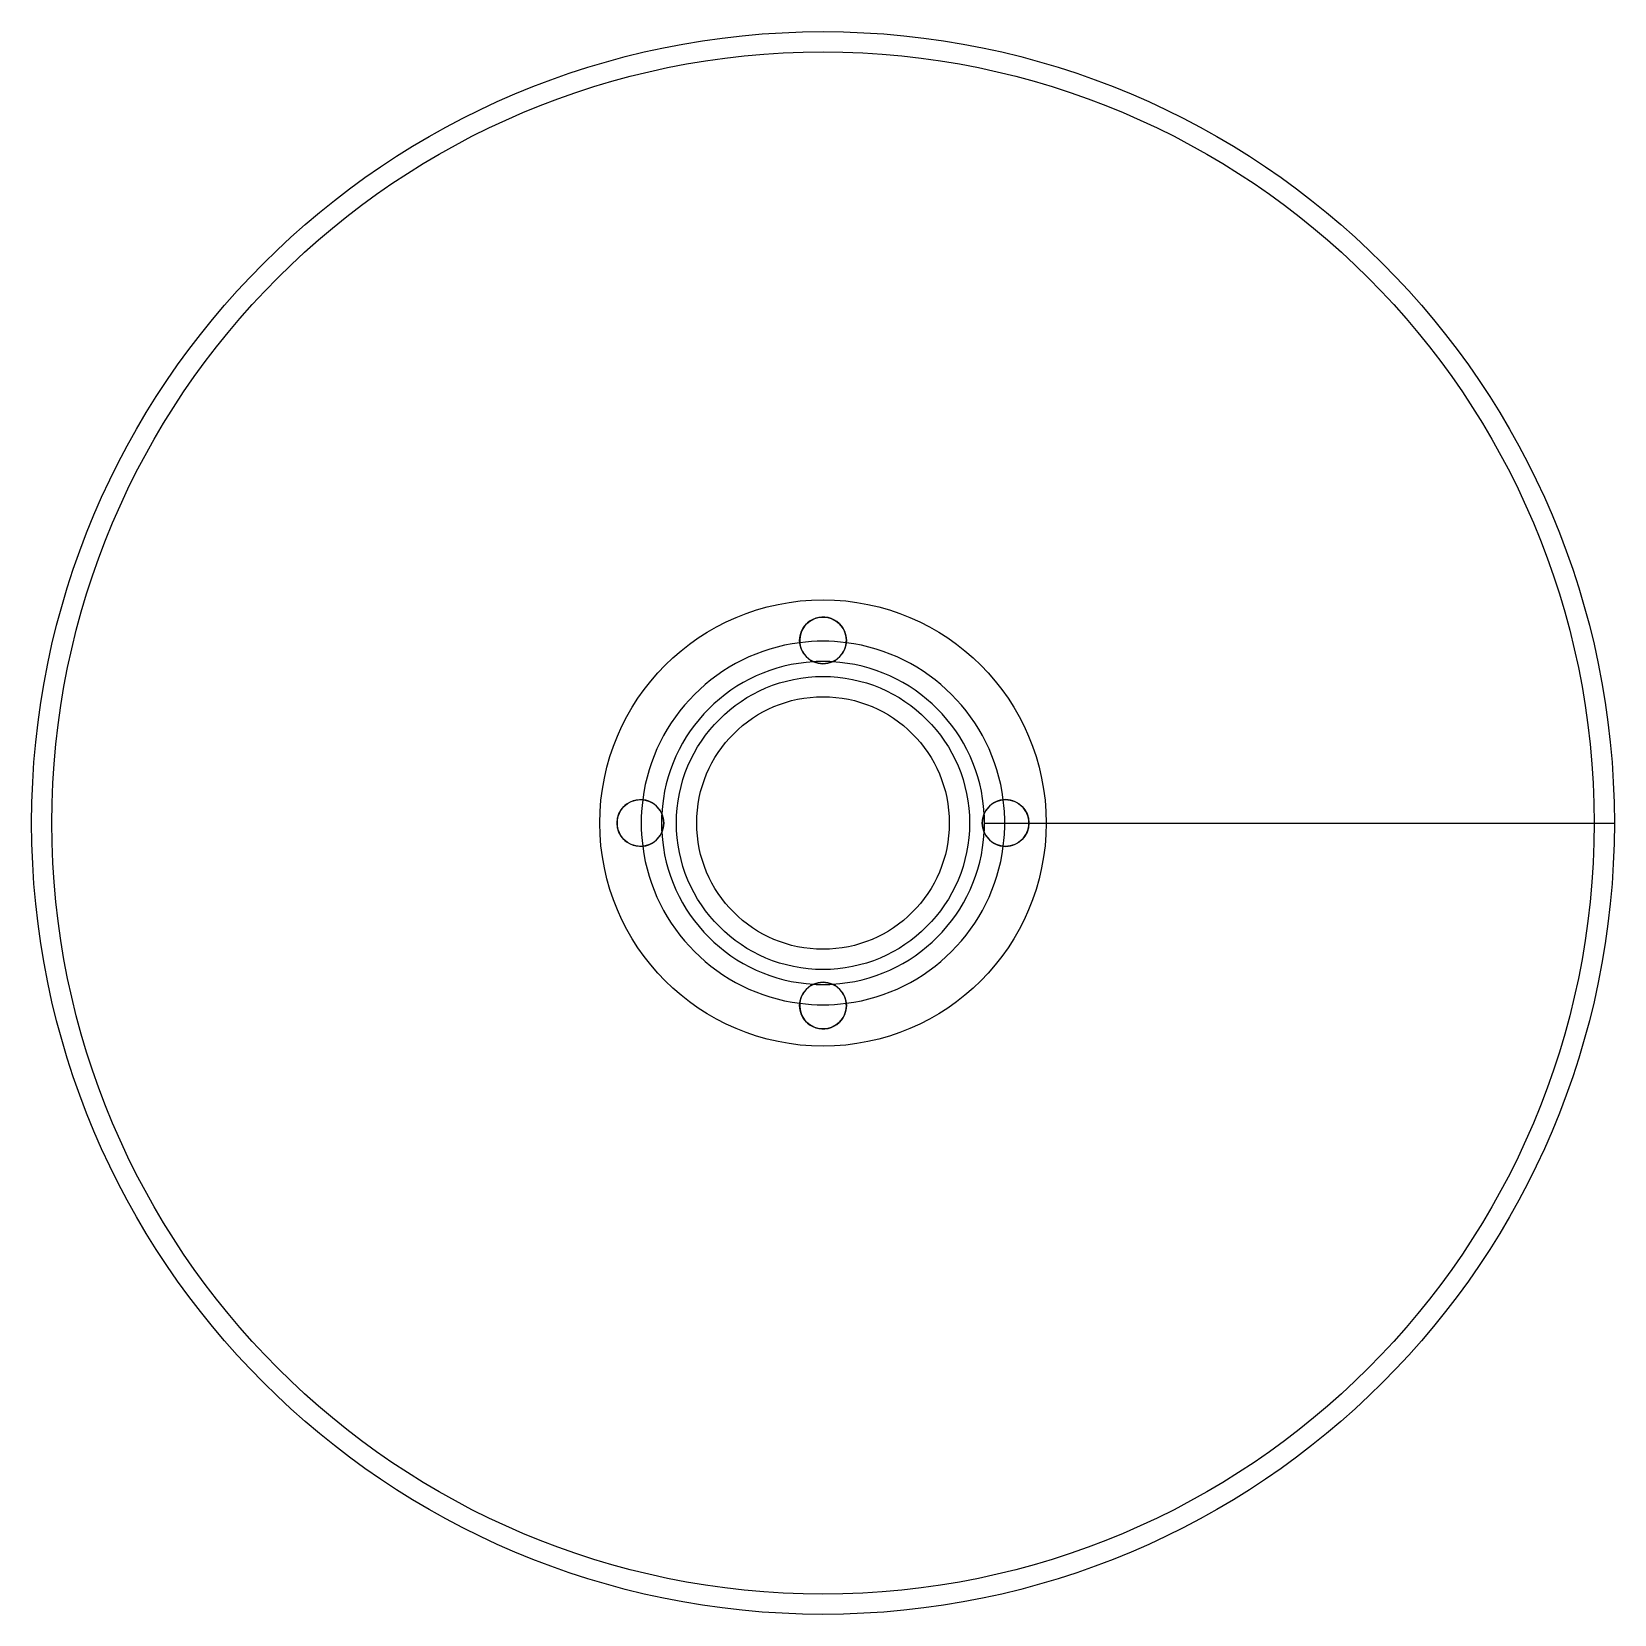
# Model space of a CAD drawing. Header units: millimetres. Extents: x -78 to 78, y -78 to 78.
import ezdxf

# ---------------------------------------------------------------- set-up
doc = ezdxf.new("R2010")
doc.units = ezdxf.units.MM
doc.layers.add('Part', color=7, linetype='CONTINUOUS')

msp = doc.modelspace()

# ---------------------------------------------------------------- linework, layer by layer
at = {"layer": 'Part'}
for p, q in [((2.3, 18, -55), (2.3, 18, -52)), ((2.3, 18, -55), (2.3, 18, -52)), ((-15.7, 0, -55), (-15.7, 0, -52)), ((-15.7, 0, -55), (-15.7, 0, -52)), ((12.45, 0, -53.6), (12.45, 0, -52)), ((12.45, 0, -53.6), (12.45, 0, -52)), ((14.45, 0, -55), (14.45, 0, -53.6)), ((14.45, 0, -55), (14.45, 0, -53.6)), ((15.92, 0, -52), (76, 0)), ((15.92, 0, -52), (76, 0)), ((17.92, 0, -52), (78, 0)), ((17.92, 0, -52), (78, 0)), ((20.3, 0, -55), (20.3, 0, -52)), ((20.3, 0, -55), (20.3, 0, -52)), ((22, 0, -55), (22, 0, -52)), ((22, 0, -55), (22, 0, -52)), ((76, 0), (76, 0, 145)), ((76, 0), (76, 0, 145)), ((78, 0), (78, 0, 145)), ((78, 0), (78, 0, 145)), ((2.3, -18, -55), (2.3, -18, -52)), ((2.3, -18, -55), (2.3, -18, -52))]:
    msp.add_line(p, q, dxfattribs=at)
for centre, radius in [((0, 0, 145), 78), ((0, 0), 78), ((0, 0, 145), 78), ((0, 0), 78), ((0, 0, 145), 76), ((0, 0, 145), 76), ((0, 0), 76), ((0, 0), 76), ((0, 0, -52), 22), ((0, 0, -52), 22), ((0, 0, -55), 22), ((0, 0, -55), 22), ((0, 18, -55), 2.3), ((0, 18, -55), 2.3), ((0, 0, -55), 14.45), ((0, 0, -53.6), 14.45), ((0, 0, -55), 14.45), ((0, 0, -53.6), 14.45), ((0, 0, -52), 12.45), ((0, 0, -53.6), 12.45), ((0, 0, -52), 12.45), ((0, 0, -53.6), 12.45), ((-18, 0, -55), 2.3), ((-18, 0, -55), 2.3), ((18, 0, -55), 2.3), ((18, 0, -55), 2.3), ((0, -18, -55), 2.3), ((0, -18, -55), 2.3)]:
    msp.add_circle(centre, radius, dxfattribs=at)
for centre, radius, start, end in [((0, 18, -52), 2.3, 0, -174.2512), ((0, 18, -52), 2.3, 0, -174.2512), ((0, 0, -52), 17.92, 97.3384, 172.6616), ((0, 0, -52), 17.92, 97.3384, 172.6616), ((0, 0, -52), 17.92, 82.6616, 97.3384), ((0, 0, -52), 17.92, 82.6616, 97.3384), ((0, 18, -52), 2.3, -174.2512, -113.4535), ((0, 18, -52), 2.3, -174.2512, -113.4535), ((0, 18, -52), 2.3, -66.5465, -5.7488), ((0, 18, -52), 2.3, -66.5465, -5.7488), ((0, 18, -52), 2.3, -5.7488, 0), ((0, 18, -52), 2.3, -5.7488, 0), ((0, 0, -52), 17.92, 7.3384, 82.6616), ((0, 0, -52), 17.92, 7.3384, 82.6616), ((0, 0, -52), 15.92, 93.2971, 176.7029), ((0, 0, -52), 15.92, 93.2971, 176.7029), ((0, 0, -52), 15.92, 86.7029, 93.2971), ((0, 0, -52), 15.92, 86.7029, 93.2971), ((0, 18, -52), 2.3, -113.4535, -66.5465), ((0, 18, -52), 2.3, -113.4535, -66.5465), ((0, 0, -52), 15.92, 3.2971, 86.7029), ((0, 0, -52), 15.92, 3.2971, 86.7029), ((-18, 0, -52), 2.3, 84.2512, -84.2512), ((-18, 0, -52), 2.3, 84.2512, -84.2512), ((0, 0, -52), 17.92, 172.6616, -172.6616), ((0, 0, -52), 17.92, 172.6616, -172.6616), ((-18, 0, -52), 2.3, 23.4535, 84.2512), ((-18, 0, -52), 2.3, 23.4535, 84.2512), ((18, 0, -52), 2.3, 95.7488, 156.5465), ((18, 0, -52), 2.3, 95.7488, 156.5465), ((18, 0, -52), 2.3, 0, 95.7488), ((18, 0, -52), 2.3, 0, 95.7488), ((0, 0, -52), 17.92, 0, 7.3384), ((0, 0, -52), 17.92, 0, 7.3384), ((0, 0, -52), 15.92, 176.7029, -176.7029), ((0, 0, -52), 15.92, 176.7029, -176.7029), ((-18, 0, -52), 2.3, 0, 23.4535), ((-18, 0, -52), 2.3, 0, 23.4535), ((-18, 0, -52), 2.3, -23.4535, 0), ((-18, 0, -52), 2.3, -23.4535, 0), ((18, 0, -52), 2.3, 156.5465, -156.5465), ((18, 0, -52), 2.3, 156.5465, -156.5465), ((0, 0, -52), 15.92, 0, 3.2971), ((0, 0, -52), 15.92, 0, 3.2971), ((0, 0, -52), 15.92, -3.2971, 0), ((0, 0, -52), 15.92, -3.2971, 0), ((0, 0, -52), 17.92, -7.3384, 0), ((18, 0, -52), 2.3, -95.7488, 0), ((0, 0, -52), 17.92, -7.3384, 0), ((18, 0, -52), 2.3, -95.7488, 0), ((-18, 0, -52), 2.3, -84.2512, -23.4535), ((-18, 0, -52), 2.3, -84.2512, -23.4535), ((0, 0, -52), 15.92, -176.7029, -93.2971), ((0, 0, -52), 15.92, -176.7029, -93.2971), ((0, 0, -52), 15.92, -86.7029, -3.2971), ((0, 0, -52), 15.92, -86.7029, -3.2971), ((18, 0, -52), 2.3, -156.5465, -95.7488), ((18, 0, -52), 2.3, -156.5465, -95.7488), ((0, 0, -52), 17.92, -172.6616, -97.3384), ((0, 0, -52), 17.92, -172.6616, -97.3384), ((0, 0, -52), 17.92, -82.6616, -7.3384), ((0, 0, -52), 17.92, -82.6616, -7.3384), ((0, -18, -52), 2.3, 113.4535, 174.2512), ((0, -18, -52), 2.3, 113.4535, 174.2512), ((0, -18, -52), 2.3, 66.5465, 113.4535), ((0, -18, -52), 2.3, 66.5465, 113.4535), ((0, 0, -52), 15.92, -93.2971, -86.7029), ((0, 0, -52), 15.92, -93.2971, -86.7029), ((0, -18, -52), 2.3, 5.7488, 66.5465), ((0, -18, -52), 2.3, 5.7488, 66.5465), ((0, -18, -52), 2.3, 174.2512, 0), ((0, -18, -52), 2.3, 174.2512, 0), ((0, 0, -52), 17.92, -97.3384, -82.6616), ((0, 0, -52), 17.92, -97.3384, -82.6616), ((0, -18, -52), 2.3, 0, 5.7488), ((0, -18, -52), 2.3, 0, 5.7488)]:
    msp.add_arc(centre, radius, start, end, dxfattribs=at)

doc.saveas('drawing.dxf')
